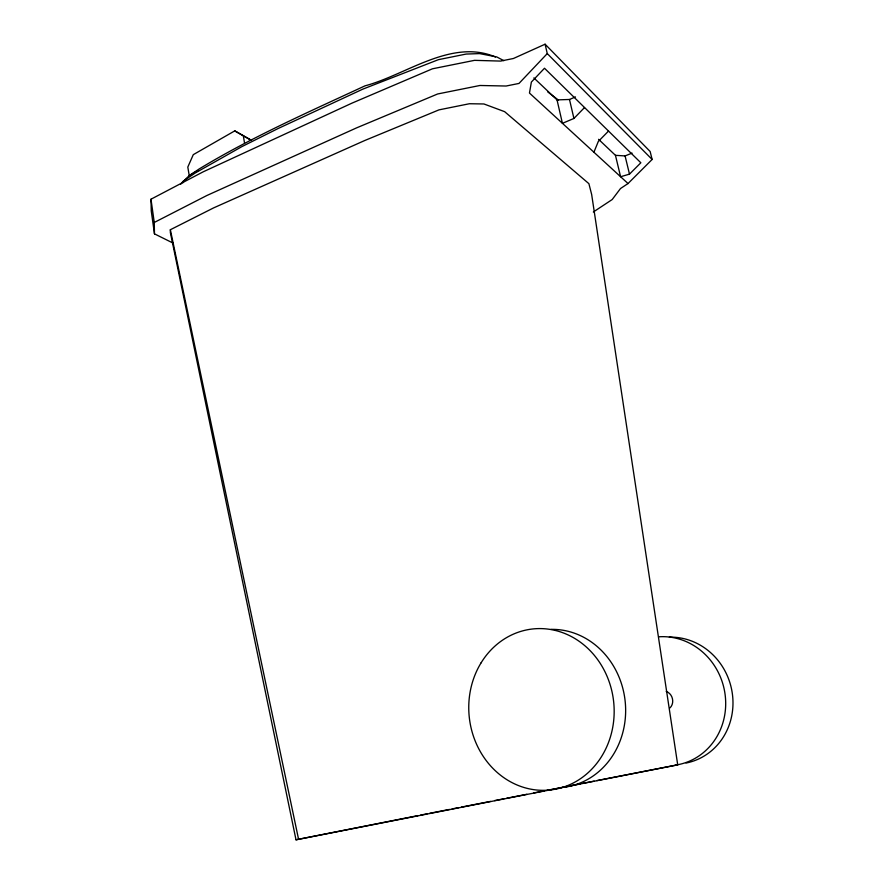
<?xml version="1.0" encoding="UTF-8"?>
<svg xmlns="http://www.w3.org/2000/svg" width="884" height="884" viewBox="0 0 884 884"><rect width="100%" height="100%" fill="white"/><g stroke="black" fill="none" stroke-linecap="round" stroke-linejoin="round"><path stroke-width="1.33" d="M170.358 229.73L170.347 232.481L296.007 839.8L677.708 764.826L591.65 194.436L588.888 183.662L504.642 111.671L483.924 103.969L469.404 103.737L438.983 109.87L364.705 140.534L213.608 207.895L170.358 229.73L298.582 839.325M593.904 152.225L598.302 141.473L608.524 131.064M669.939 707.951C674.989 703.111 672.812 693.708 666.216 691.476M182.955 182.756C186.679 176.38 193.231 173.065 199.088 169.01C252.095 136.854 308.914 111.925 365.015 85.836C406.021 75.052 451.426 38.222 495.471 56.996M180.667 184.281L183.076 181.286L195.066 173.087L241.873 146.622L278.305 128.434L362.849 89.129L438.409 59.67L466.1 54.068L479.548 53.604L496.72 56.93L503.836 60.653M154.479 233.862L151.252 210.956L150.987 199.209L203.221 171.805L351.92 103.163L432.464 68.797L474.52 60.344L500.598 61.084L513.416 58.499L545.096 44.2L547.273 53.593L518.985 83.439L506.101 86.024L479.924 85.483L437.635 93.98L356.539 127.893L206.845 195.519L154.258 222.47L154.479 233.862L173.032 243.067M575.462 96.92L569.495 99.483L557.019 99.881L562.434 123.329L573.926 118.456L584.534 107.528M598.567 139.307L615.452 155.33L620.601 176.734L629.496 174.137L640.845 162.778L544.5 68.245L531.372 82.057L529.461 93.052L628.027 183.54L652.127 159.463L650.149 151.507L545.096 44.2M628.027 183.54L620.502 188.535L612.203 199.53L593.33 211.994M251.498 140.313L234.768 130.876L193.287 154.656L187.806 167.065L189.253 175.717M197.883 170.678L189.088 175.629M615.452 155.33L625.076 155.927L632.06 153.109M296.007 839.8L418.033 815.601M420.629 815.092L427.116 813.81M429.712 813.302L449.492 809.424M452.144 808.904L458.785 807.611M461.437 807.092L490.62 801.379M494.598 800.595L504.024 798.76M506.709 798.23L526.897 794.274M533.638 792.959L544.4 790.86M547.097 790.329L553.826 789.014M556.511 788.484L563.241 787.169M565.937 786.638L580.711 783.754M583.396 783.224L594.147 781.125M596.833 780.605L677.708 764.826M251.399 140.401L234.768 130.876M547.737 91.914L558.5 100.124M533.87 77.914L557.771 100.588M547.273 53.593L652.127 159.463M625.076 155.927L629.496 174.137M569.495 99.483L573.926 118.456M243.299 135.528L244.525 143.042M150.987 199.209L154.258 222.47M551.03 629.375A79.306 71.427 83.2 0 1 625.275 702.426A79.306 71.427 83.2 0 1 565.605 787.025M658.591 636.811A64.841 60.432 74.6 0 1 725.112 694.57A64.841 60.432 74.6 0 1 675.409 765.135M669.354 637.165A63.792 59.593 73.7 0 1 732.405 694.095A63.792 59.593 73.7 0 1 686.006 763.047M481.117 662.79A80.963 72.599 83.8 0 0 536.522 789.998A80.963 72.599 83.8 0 0 606.755 675.597A80.963 72.599 83.8 0 0 481.117 662.79"/></g></svg>
